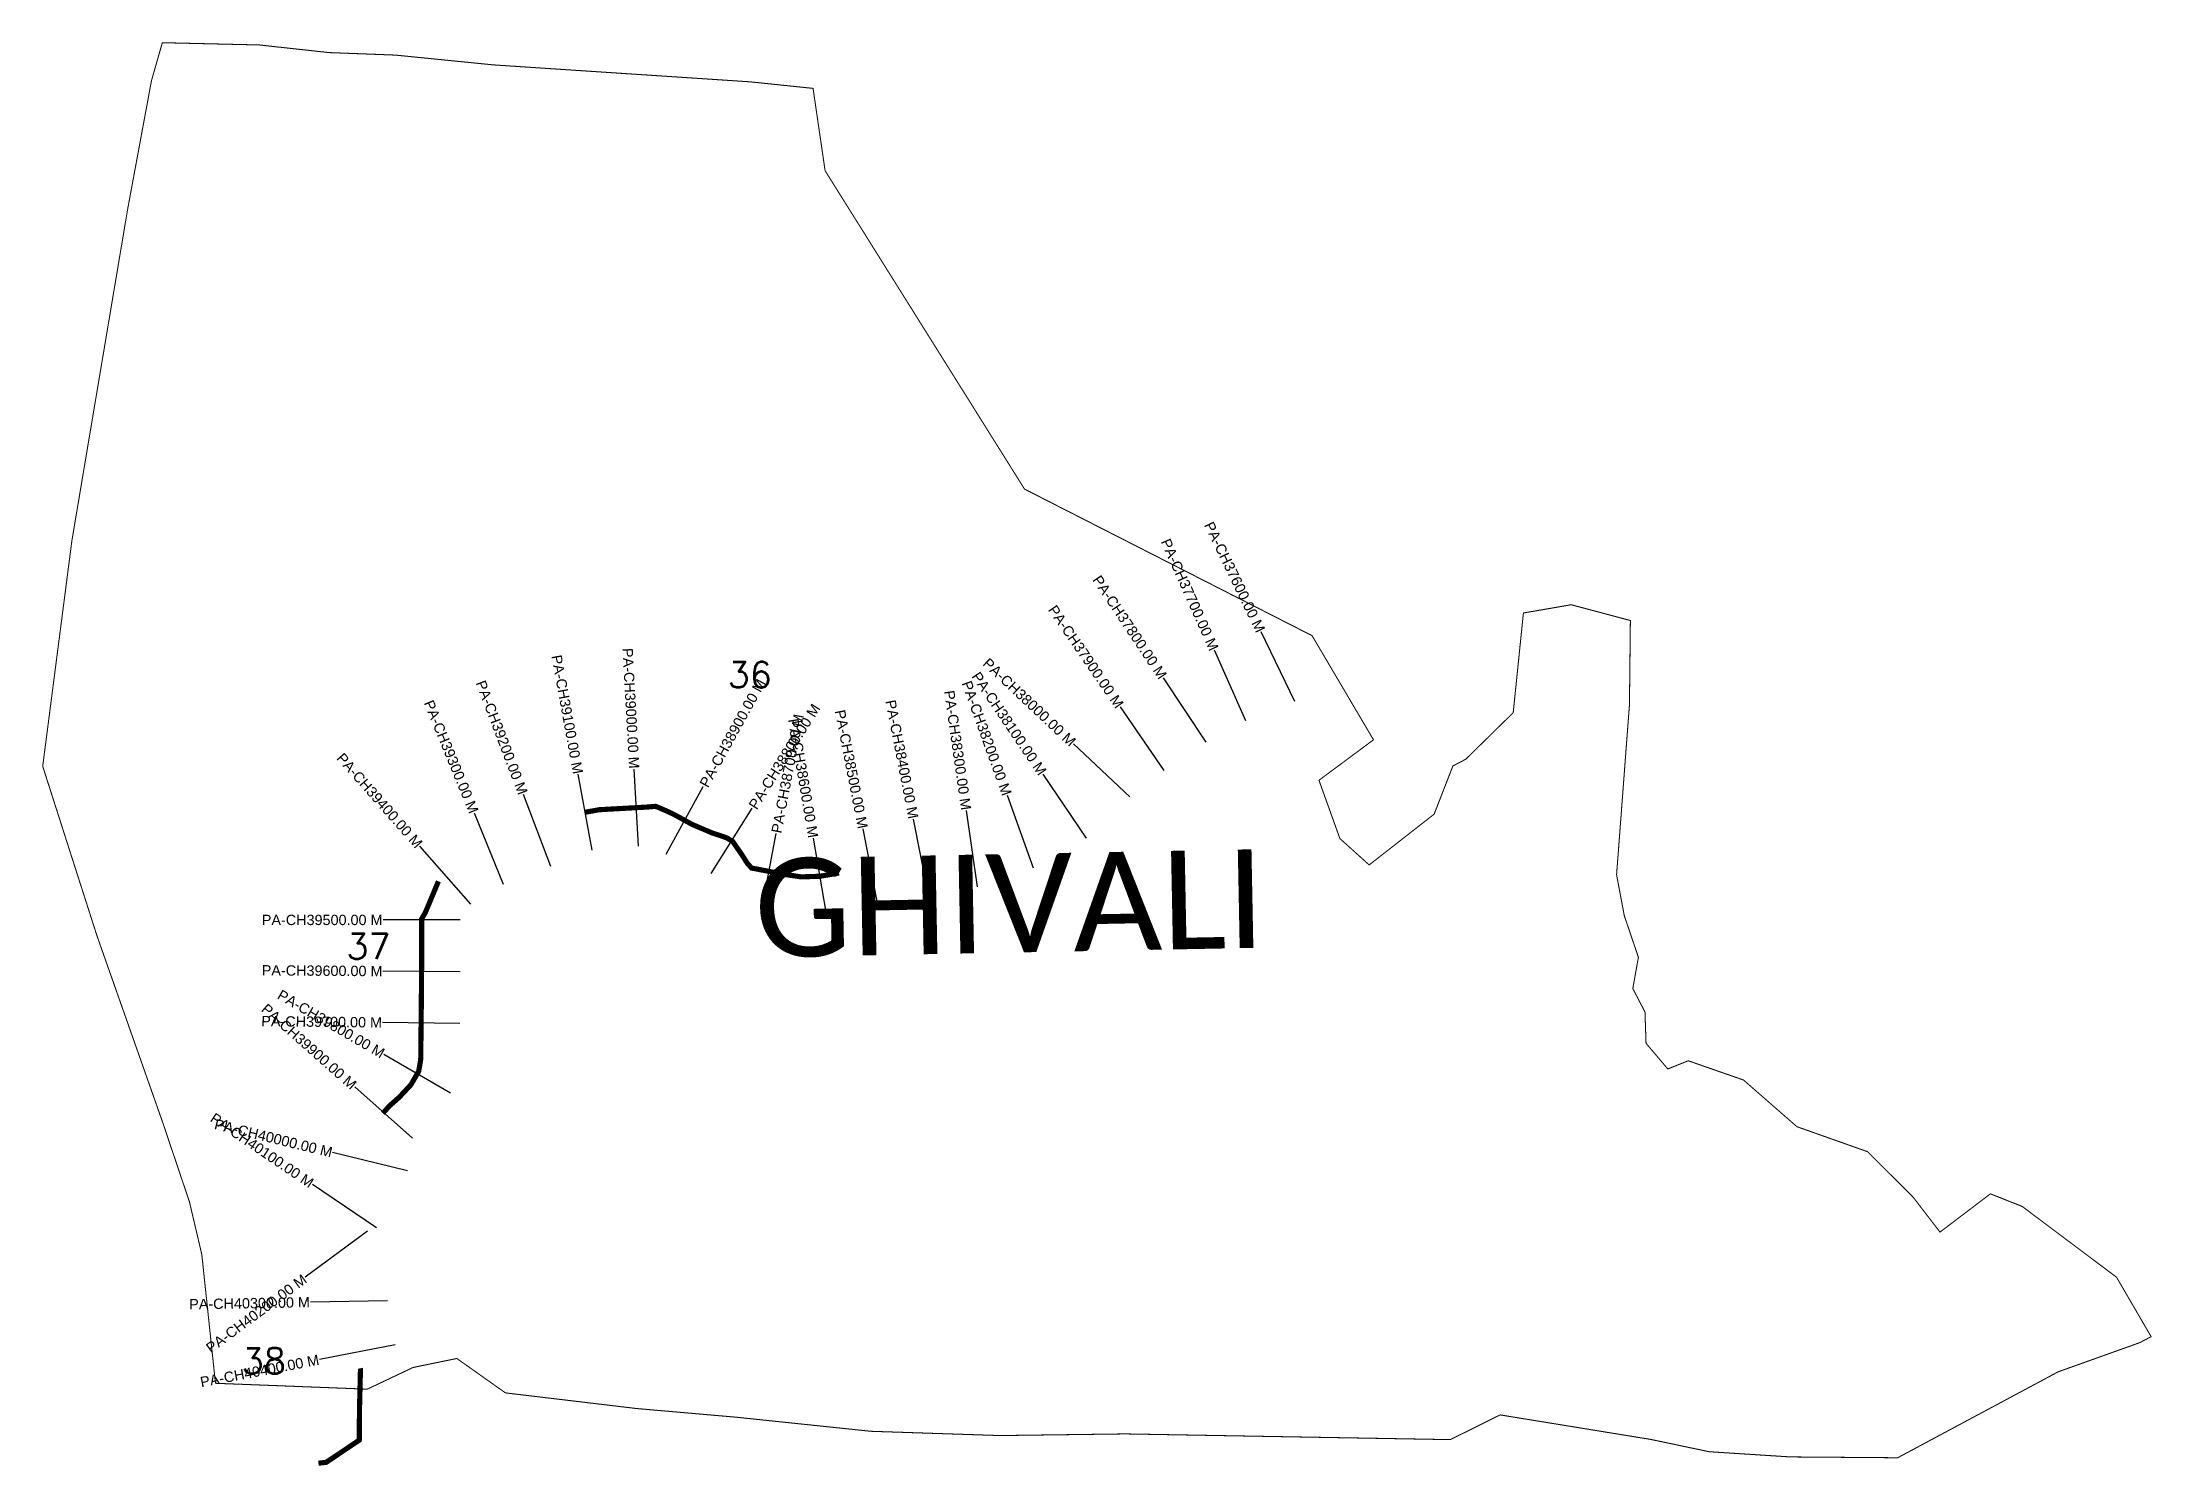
# Model space of a CAD drawing. Header units: metres. Extents: x 253866 to 257964, y 2195133 to 2197897.
import ezdxf
from ezdxf.enums import TextEntityAlignment as Align

# ---------------------------------------------------------------- set-up
doc = ezdxf.new("R2010")
doc.units = ezdxf.units.M
for name, color, linetype in [('ARTIFICIALLY PROTECTED', 4, 'Continuous'), ('CS', 134, 'Continuous'), ('CSMark', 6, 'Continuous'), ('VILLAGE NAME', 250, 'Continuous')]:
    doc.layers.add(name, color=color, linetype=linetype)
doc.styles.add('DynamicDimensions', font='arial.ttf')
doc.styles.get("Standard").update_dxf_attribs({"font": 'simplex.shx'})

msp = doc.modelspace()

# ---------------------------------------------------------------- linework, layer by layer
at = {"color": 6, "const_width": 2, "flags": 128}
msp.add_lwpolyline([(254099.2, 2197896.2), (254287.7, 2197891.8), (254423, 2197877), (254552.4, 2197872.1), (254742.4, 2197853.1), (255241.1, 2197820.2), (255363.2, 2197807.5), (255386.6, 2197647.5), (255774, 2197029.3), (256332.5, 2196744.7), (256451.8, 2196542.5), (256345.9, 2196463.9), (256386.5, 2196350.8), (256443.4, 2196299.5), (256569.7, 2196398.2), (256606, 2196491.7), (256631.1, 2196504.8), (256723.2, 2196595.2), (256743, 2196788.7), (256835.8, 2196804.8), (256950.8, 2196774.1), (256949, 2196610.7), (256924, 2196280.3), (256939, 2196200.9), (256966.4, 2196120), (256955.5, 2196059.5), (256979.2, 2196013.7), (256981.2, 2195953.2), (257023.5, 2195903.3), (257063.2, 2195919.2), (257170.6, 2195881.8), (257274.3, 2195791.2), (257411.6, 2195742.6), (257499.7, 2195654.7), (257552.2, 2195586.5), (257650.1, 2195660.8), (257712, 2195636.3), (257895.2, 2195498.8), (257962.3, 2195383.5), (257940.7, 2195372), (257781.6, 2195315.1), (257470, 2195148.3), (257261.8, 2195149.9), (257104, 2195160), (256990.4, 2195183.9), (256697.9, 2195231.5), (256601, 2195183.5), (255969.6, 2195194.6), (255726.1, 2195191.4), (255475.3, 2195199.7), (255214.3, 2195227), (255020.3, 2195243.9), (254765.6, 2195274.3), (254671.2, 2195341.1), (254586.2, 2195323.6), (254497.3, 2195281.5), (254202.4, 2195292.9), (254175.8, 2195543.4), (254151.6, 2195646.1), (254099.8, 2195799.7), (253972.3, 2196161.6), (253866.8, 2196491.1), (253923.5, 2196929.2), (254031.9, 2197573.5), (254078.1, 2197822.6), (254099.2, 2197896.2)], dxfattribs=at)
at = {"layer": 'ARTIFICIALLY PROTECTED', "const_width": 10, "flags": 128}
for points in [[(255413.6, 2196283.8), (255376.5, 2196277.5), (255340.3, 2196276.3), (255309.6, 2196280.8), (255256.6, 2196291), (255243.6, 2196293.5), (255235.7, 2196302.4), (255225.8, 2196318), (255207.3, 2196344.8), (255197, 2196351.3), (255189.2, 2196354.4), (255167.4, 2196361.5), (255128, 2196378.3), (255094, 2196397), (255081.8, 2196402.9), (255057.5, 2196413.3), (255041.1, 2196411.9), (254947.6, 2196406.7), (254920.4, 2196401.7)], [(254635.5, 2196267.7), (254610.3, 2196207.6), (254602.9, 2196194.7), (254602.9, 2196109), (254602.3, 2196034.9), (254602.3, 2196034.9), (254601.1, 2195921.9), (254597.1, 2195898.6), (254581.9, 2195872.5), (254559.2, 2195848.2), (254539.8, 2195831), (254527.6, 2195817.2)], [(254484, 2195322), (254484.1, 2195321.5), (254482.1, 2195240.8), (254481.7, 2195182.5), (254417.6, 2195139.5), (254402.4, 2195137.7)]]:
    msp.add_lwpolyline(points, dxfattribs=at)
at = {"layer": 'CS'}
for p, q in [((256299, 2196616.9), (256233.8, 2196752)), ((256203.9, 2196579.3), (256143, 2196716.3)), ((256127.1, 2196538), (256043.9, 2196662.8)), ((256045, 2196482.7), (255960.2, 2196606.4)), ((255978.6, 2196431.6), (255869.4, 2196534.5)), ((255024.3, 2196335.9), (255016, 2196485.6)), ((255024.3, 2196335.9), (255016, 2196485.6)), ((254934.3, 2196328), (254907.1, 2196475.5)), ((254934.3, 2196328), (254907.1, 2196475.5)), ((255077.7, 2196320.4), (255149.9, 2196451.9)), ((255077.7, 2196320.4), (255149.9, 2196451.9)), ((255894.3, 2196351.8), (255810.3, 2196476)), ((254853.8, 2196296.2), (254800.6, 2196436.5)), ((254853.8, 2196296.2), (254800.6, 2196436.5)), ((255165.4, 2196282.6), (255244.9, 2196409.8)), ((255165.4, 2196282.6), (255244.9, 2196409.8)), ((255682.3, 2196256.8), (255661, 2196405.3)), ((255791.4, 2196293.2), (255740.6, 2196434.3)), ((254762.2, 2196261.4), (254705.3, 2196400.2)), ((254762.2, 2196261.4), (254705.3, 2196400.2)), ((255263.4, 2196213.3), (255291.5, 2196360.6)), ((255489.2, 2196222.2), (255460.4, 2196369.4)), ((255587.4, 2196241.4), (255558.6, 2196388.6)), ((254698.6, 2196223.3), (254599.4, 2196335.8)), ((254698.6, 2196223.3), (254599.4, 2196335.8)), ((255389.1, 2196203.6), (255363.9, 2196351.5)), ((254677.9, 2196192.7), (254527.9, 2196192.7)), ((254677.9, 2196192.7), (254527.9, 2196192.7)), ((254677.7, 2196092.2), (254527.8, 2196093.3)), ((254677.7, 2196092.2), (254527.8, 2196093.3)), ((254676.9, 2195991.9), (254526.9, 2195993.6)), ((254676.9, 2195991.9), (254526.9, 2195993.6)), ((254659.1, 2195856.2), (254529.4, 2195931.5)), ((254659.1, 2195856.2), (254529.4, 2195931.5)), ((254585.3, 2195769.2), (254472.9, 2195868.5)), ((254575.6, 2195705.3), (254429.9, 2195740.9)), ((254575.6, 2195705.3), (254429.9, 2195740.9)), ((254515, 2195594.7), (254390.8, 2195678.9)), ((254515, 2195594.7), (254390.8, 2195678.9)), ((254497.4, 2195588), (254376.8, 2195498.7)), ((254497.4, 2195588), (254376.8, 2195498.7)), ((254536.8, 2195453.1), (254386.8, 2195450.5)), ((254551.6, 2195367.4), (254404.3, 2195339.1)), ((254551.6, 2195367.4), (254404.3, 2195339.1))]:
    msp.add_line(p, q, dxfattribs=at)

# ---------------------------------------------------------------- texts
at = {"char_height": 50, "attachment_point": 1}
for s, insert in [('36', (255197.3, 2196693.9)), ('37', (254456.8, 2196166.4)), ('38', (254253.2, 2195361.3))]:
    msp.add_mtext_dynamic_manual_height_columns(s, width=84.374, gutter_width=1, heights=[0], dxfattribs=dict(at, insert=insert))
at = {"layer": 'CSMark', "style": 'DynamicDimensions'}
for s, rotation, p in [('PA-CH37700.00 M', 293.9835, (256142.6, 2196717.2)), ('PA-CH37600.00 M', 295.7648, (256233.3, 2196752.9)), ('PA-CH37800.00 M', 303.6848, (256043.4, 2196663.6)), ('PA-CH37900.00 M', 304.4175, (255959.6, 2196607.2)), ('PA-CH39100.00 M', 280.4177, (254907, 2196476.5)), ('PA-CH39000.00 M', 273.193, (255015.9, 2196486.6)), ('PA-CH38000.00 M', 316.7152, (255868.7, 2196535.1)), ('PA-CH39200.00 M', 290.7879, (254800.2, 2196437.4)), ('PA-CH38200.00 M', 289.7953, (255740.3, 2196435.3)), ('PA-CH38100.00 M', 304.0493, (255809.8, 2196476.9)), ('PA-CH39300.00 M', 292.2804, (254704.9, 2196401.1)), ('PA-CH38400.00 M', 281.0725, (255558.4, 2196389.6)), ('PA-CH38300.00 M', 278.1696, (255660.8, 2196406.3)), ('PA-CH38600.00 M', 279.6554, (255363.8, 2196352.4)), ('PA-CH38500.00 M', 281.0725, (255460.2, 2196370.4)), ('PA-CH39400.00 M', 311.3912, (254598.8, 2196336.6)), ('PA-CH39500.00 M', 359.9944, (254526.9, 2196192.7)), ('PA-CH39600.00 M', 359.5935, (254526.8, 2196093.3)), ('PA-CH39800.00 M', 329.8828, (254528.5, 2195932)), ('PA-CH39900.00 M', 318.5502, (254472.1, 2195869.2)), ('PA-CH39700.00 M', 359.3481, (254525.9, 2195993.6)), ('PA-CH40100.00 M', 325.8732, (254390, 2195679.5)), ('PA-CH40000.00 M', 346.2777, (254428.9, 2195741.1)), ('PA-CH40200.00 M', 36.5342, (254376, 2195498.1)), ('PA-CH40300.00 M', 1.0101, (254385.8, 2195450.5)), ('PA-CH40400.00 M', 10.8527, (254403.3, 2195339))]:
    msp.add_text(s, height=20, rotation=rotation, dxfattribs=at).set_placement(p, align=Align.MIDDLE_RIGHT)
for s, rotation, p in [('PA-CH38900.00 M', 61.2059, (255150.4, 2196452.7)), ('PA-CH38800.00 M', 57.9798, (255245.4, 2196410.6)), ('PA-CH38700.00 M', 79.1791, (255291.7, 2196361.6))]:
    msp.add_text(s, height=20, rotation=rotation, dxfattribs=at).set_placement(p, align=Align.MIDDLE_LEFT)
at = {"layer": 'VILLAGE NAME', "insert": (255247.3, 2196311.2), "char_height": 191.456, "attachment_point": 1, "rotation": 1.1028}
msp.add_mtext_dynamic_manual_height_columns('{\\fCalibri|b0|i0|c0|p34;GHIVALI}', width=1279.793, gutter_width=957.3, heights=[0], dxfattribs=at)

doc.saveas('drawing.dxf')
